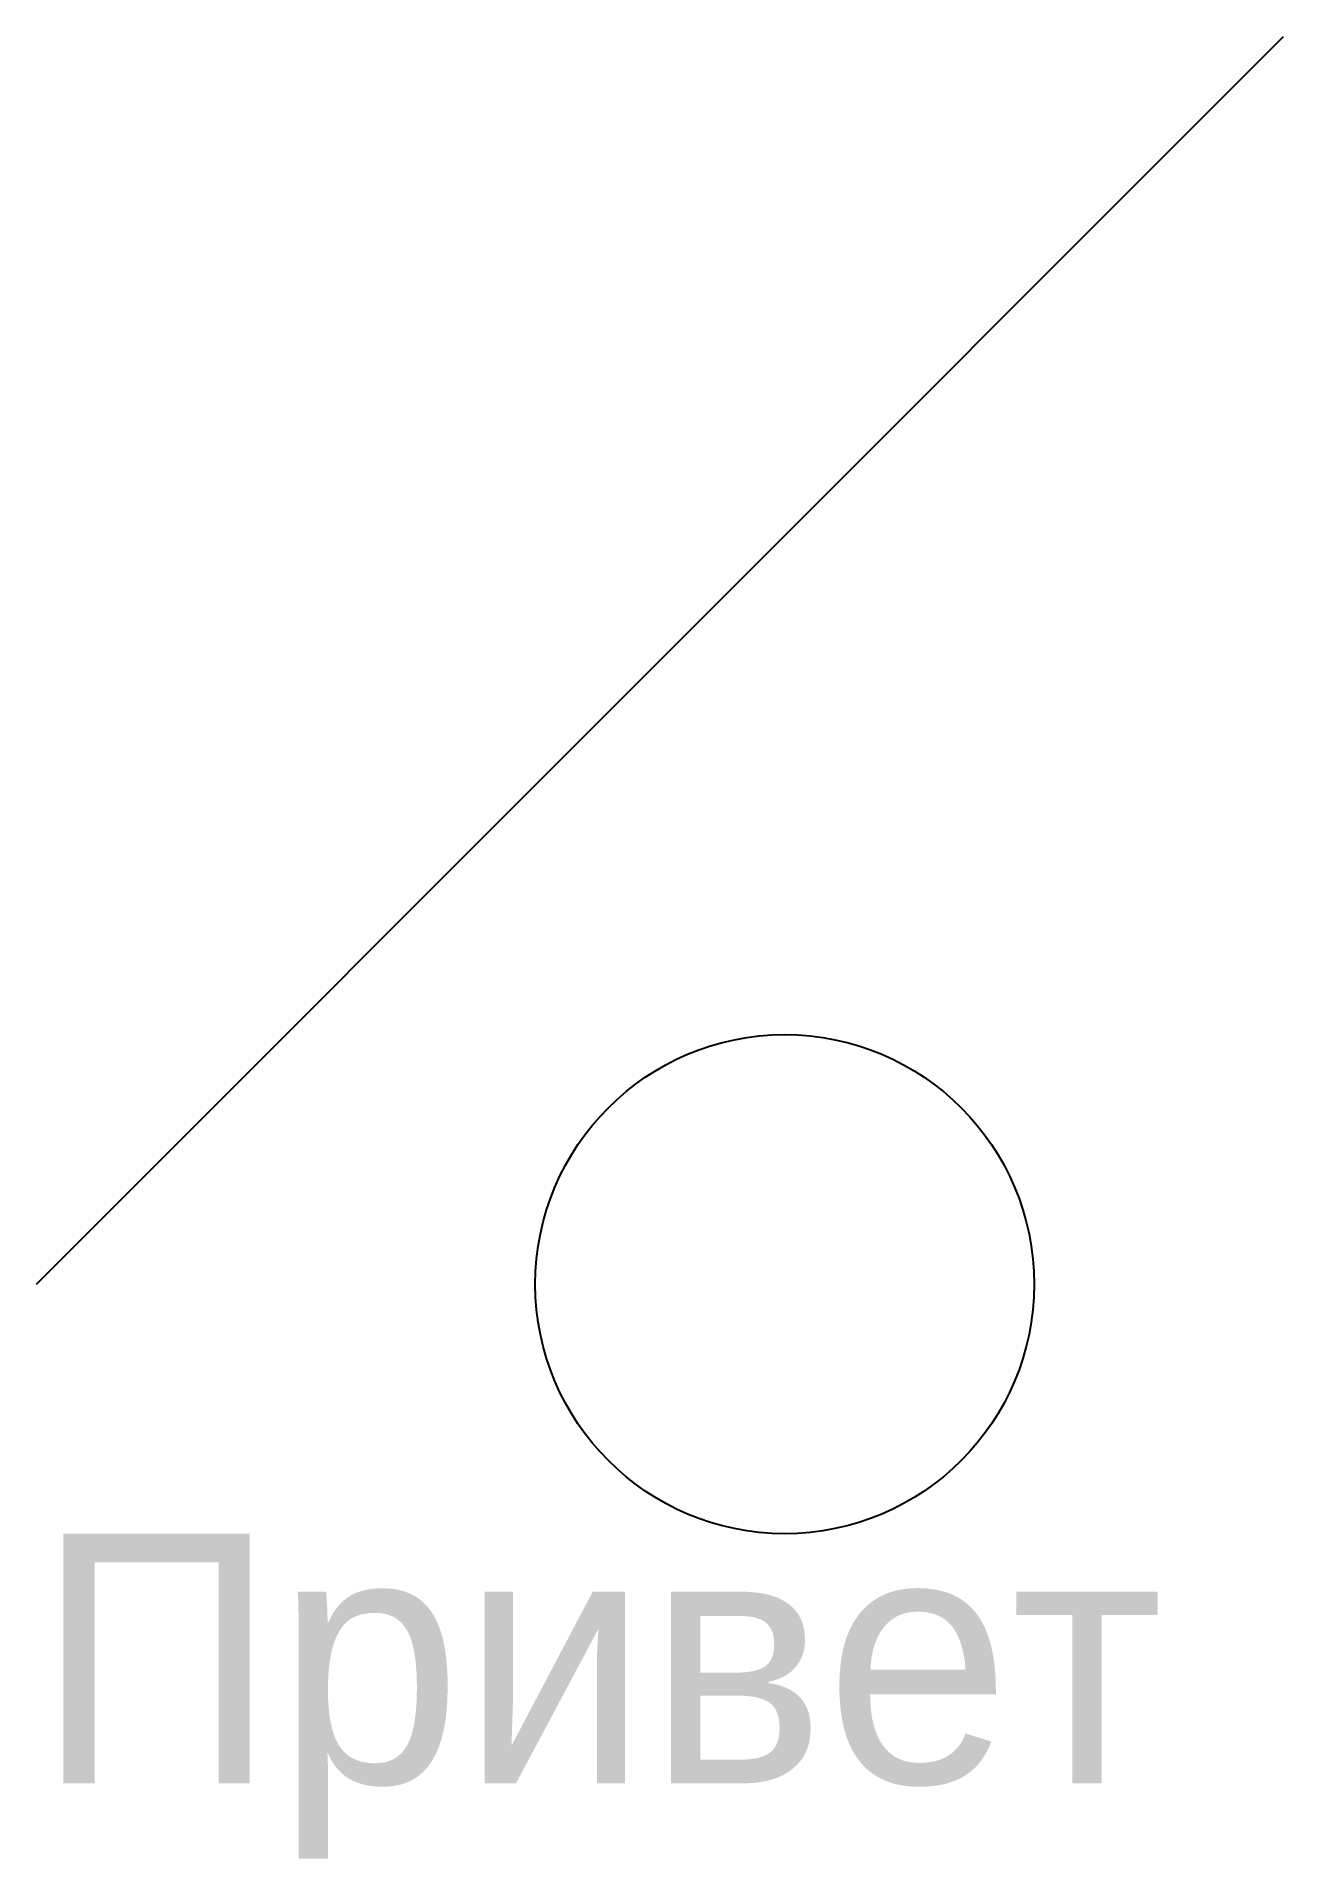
# Model space of a CAD drawing. Extents: x 0 to 5, y -2.3 to 5.
import ezdxf

# ---------------------------------------------------------------- set-up
doc = ezdxf.new("R2010")
doc.units = 0

msp = doc.modelspace()

# ---------------------------------------------------------------- linework, layer by layer
msp.add_line((0, 0), (5, 5))
msp.add_circle((3, 0), 1)

# ---------------------------------------------------------------- texts
msp.add_text('Привет', height=1).set_placement((0, -2))

doc.saveas('drawing.dxf')
